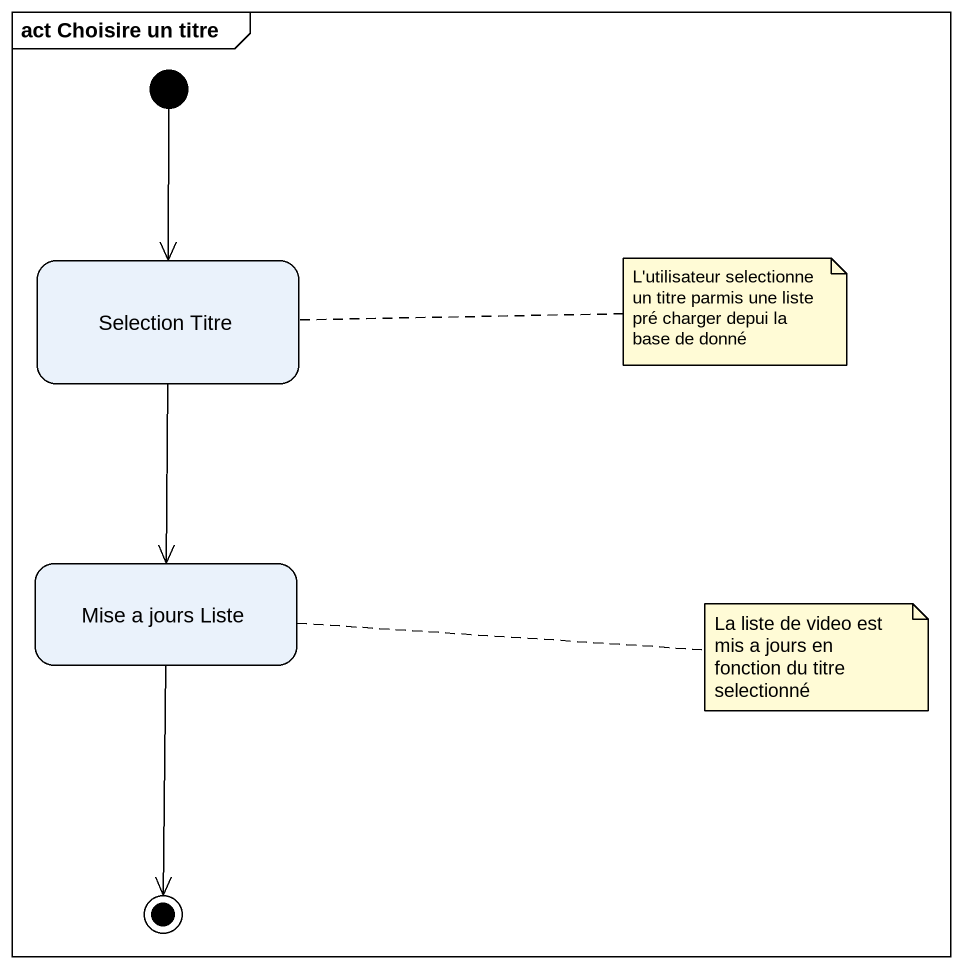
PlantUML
@startuml
mainframe act Choisire un titre
hide empty description
state "Selection Titre" as Selection_Titre
state "Mise a jours Liste" as Mise_a_jours_Liste
[*] --> Selection_Titre
Selection_Titre --> Mise_a_jours_Liste
Mise_a_jours_Liste --> [*]
note right of Selection_Titre : L'utilisateur selectionne un titre parmis une liste pré charger depui la base de donné
note right of Mise_a_jours_Liste : La liste de video est mis a jours en fonction du titre selectionné
@enduml
